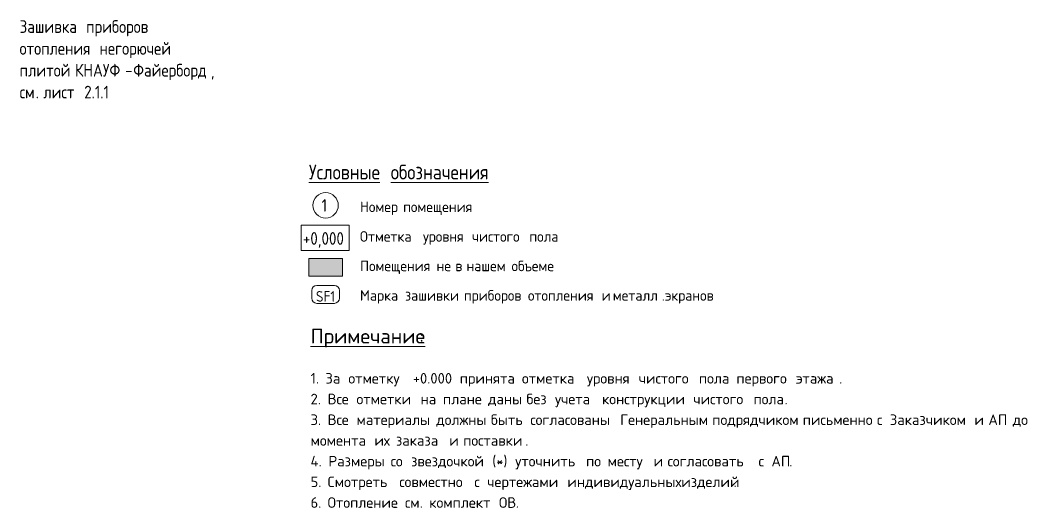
# Model space of a CAD drawing. Header units: millimetres. Extents: x -8624 to 200664, y -8553 to 29000.
# Drawn here: x 176856 to 200664, y 12006 to 23533 of the extents above; entities that cross this region are included whole.
import ezdxf

# ---------------------------------------------------------------- set-up
doc = ezdxf.new("R2010")
doc.units = ezdxf.units.MM
doc.layers.add('A-DETL-3', color=7, linetype='Continuous', lineweight=9)
doc.layers.add('G-ANNO-TEXT', color=7, linetype='Continuous', lineweight=9)
for name, color, linetype, lineweight, true_color in [('A-DETL-GENF-7', 7, 'Continuous', 9, 0xf5f5f5), ('G-ANNO-TEXT-1', 7, 'Continuous', 9, 0x3c3c3c), ('G-ANNO-TEXT-2', 7, 'Continuous', 9, 0x008000)]:
    doc.layers.add(name, color=color, linetype=linetype, lineweight=lineweight, true_color=true_color)
doc.styles.add('GOST Common_1', font='GOST_Common.ttf', dxfattribs={"width": 0.9, "height": 300})
doc.styles.add('GOST Common_3', font='GOST_Common.ttf', dxfattribs={"height": 250})
doc.styles.add('GOST Common_4', font='GOST_Common.ttf', dxfattribs={"width": 0.9, "height": 350})
doc.styles.add('ISOCPEUR', font='isocpeur.ttf', dxfattribs={"width": 0.9, "height": 250})
doc.styles.add('ISOCPEUR_2', font='isocpeur.ttf', dxfattribs={"height": 250})
doc.styles.add('ISOCPEUR_3', font='isocpeur.ttf', dxfattribs={"height": 350})

msp = doc.modelspace()

# ---------------------------------------------------------------- hatches: boundary and pattern name
at = {"layer": 'A-DETL-GENF-7'}
msp.add_hatch(color=256, dxfattribs=at).paths.add_polyline_path([(184469.8, 17479.4), (184469.8, 17901), (183677.3, 17901), (183677.3, 17479.4)])

# ---------------------------------------------------------------- linework, layer by layer
at = {"layer": 'A-DETL-3'}
for p, q in [((184469.8, 17901), (183677.3, 17901)), ((183677.3, 17901), (183677.3, 17479.4)), ((184469.8, 17479.4), (184469.8, 17901)), ((183677.3, 17479.4), (184469.8, 17479.4)), ((183867.3, 17261.4), (184279.8, 17261.4)), ((183747.3, 16959.7), (183747.3, 17141.4)), ((184399.8, 17141.4), (184399.8, 16959.7)), ((184279.8, 16839.7), (183867.3, 16839.7))]:
    msp.add_line(p, q, dxfattribs=at)
msp.add_circle((184073.5, 19156.2), 300, dxfattribs=at)
for centre, start, end in [((183867.3, 17141.4), 90, 180), ((184279.8, 17141.4), 0, 90), ((183867.3, 16959.7), 180, 270), ((184279.8, 16959.7), 270, 0)]:
    msp.add_arc(centre, 120, start, end, dxfattribs=at)
at = {"layer": 'G-ANNO-TEXT-1', "flags": 128}
msp.add_lwpolyline([(183496.8, 18686.7), (184630.7, 18686.7), (184630.7, 18090.7), (183496.8, 18090.7)], close=True, dxfattribs=at)

# ---------------------------------------------------------------- texts
at = {"layer": 'G-ANNO-TEXT', "attachment_point": 1}
for s, insert, char_height, width, style in [('Зашивка', (176843.2, 23531.2), 300, 1789.367, 'GOST Common_1'), ('\\fGOST Common|b0|i0|c204|p34|;\\W.9; ', (178319.6, 23531.2), 300, 115.443, 'GOST Common_1'), ('приборов', (178414.8, 23531.2), 300, 1847.088, 'GOST Common_1'), ('\\fGOST Common|b0|i0|c204|p34|;\\W.9; ', (179938.8, 23531.2), 300, 115.443, 'GOST Common_1'), ('отопления', (176843.2, 23015.2), 300, 2171.771, 'GOST Common_1'), ('\\fGOST Common|b0|i0|c204|p34|;\\W.9; ', (178635.1, 23015.2), 300, 115.443, 'GOST Common_1'), ('негорючей', (178730.3, 23015.2), 300, 2135.695, 'GOST Common_1'), ('\\fGOST Common|b0|i0|c204|p34|;\\W.9; ', (180492.4, 23015.2), 300, 115.443, 'GOST Common_1'), ('плитой', (176843.2, 22499.3), 300, 1471.898, 'GOST Common_1'), ('\\fGOST Common|b0|i0|c204|p34|;\\W.9; ', (178057.6, 22499.3), 300, 115.443, 'GOST Common_1'), ('КНАУФ', (178152.9, 22499.3), 300, 1435.822, 'GOST Common_1'), ('Файерборд', (179528, 22499.3), 300, 2222.278, 'GOST Common_1'), ('\\fGOST Common|b0|i0|c204|p34|;\\W.9;-', (179337.5, 22499.3), 300, 230.886, 'GOST Common_1'), (', ', (181361.6, 22499.3), 300, 230.886, 'GOST Common_1'), (' 2.1.1', (178206.4, 21983.4), 300, 894.683, 'GOST Common_1'), ('см', (176843.2, 21983.4), 300, 461.772, 'GOST Common_1'), ('. ', (177224.2, 21983.4), 300, 216.456, 'GOST Common_1'), ('лист', (177402.8, 21983.4), 300, 974.05, 'GOST Common_1'), ('\\LУсловные', (183679.2, 20117.7), 350, 2215.063, 'GOST Common_4'), ('\\L\\fGOST Common|b0|i0|c204|p34|;\\W.9;\\L ', (185506.8, 20117.7), 350, 129.873, 'GOST Common_4'), ('\\Lобозначения', (185614, 20117.7), 350, 3015.948, 'GOST Common_4'), ('\\fGOST Common|b0|i0|c204|p34|;\\W.9;1', (183979.2, 19303.4), 300, 173.165, 'GOST Common_1'), ('\\LПримечание', (183717.9, 16240.6), 350, 3110.548, 'ISOCPEUR_3'), ('\\L\\fISOCPEUR|b0|i0|c204|p34|;\\L:', (186284.4, 16240.6), 350, 128.27, 'ISOCPEUR_3'), ('1. ', (183717.9, 15192.7), 250, 424.894, 'ISOCPEUR_2'), ('За', (184068.5, 15192.7), 250, 472.996, 'ISOCPEUR_2'), ('\\fISOCPEUR|b0|i0|c204|p34|; ', (184458.7, 15192.7), 250, 184.388, 'ISOCPEUR_2'), ('отметку', (184610.9, 15192.7), 250, 1651.476, 'ISOCPEUR_2'), (' +0.000 ', (185973.5, 15192.7), 250, 1539.24, 'ISOCPEUR_2'), ('принята', (187243.5, 15192.7), 250, 1595.358, 'ISOCPEUR_2'), ('\\fISOCPEUR|b0|i0|c204|p34|; ', (188559.8, 15192.7), 250, 184.388, 'ISOCPEUR_2'), ('отметка', (188711.9, 15192.7), 250, 1675.527, 'ISOCPEUR_2'), ('\\fISOCPEUR|b0|i0|c204|p34|; ', (190094.4, 15192.7), 250, 184.388, 'ISOCPEUR_2'), ('уровня', (190246.5, 15192.7), 250, 1298.734, 'ISOCPEUR_2'), ('\\fISOCPEUR|b0|i0|c204|p34|; ', (191318.1, 15192.7), 250, 184.388, 'ISOCPEUR_2'), ('чистого', (191470.2, 15192.7), 250, 1539.24, 'ISOCPEUR_2'), ('\\fISOCPEUR|b0|i0|c204|p34|; ', (192740.2, 15192.7), 250, 184.388, 'ISOCPEUR_2'), ('пола', (192892.3, 15192.7), 250, 889.873, 'ISOCPEUR_2'), ('\\fISOCPEUR|b0|i0|c204|p34|; ', (193626.6, 15192.7), 250, 184.388, 'ISOCPEUR_2'), ('первого', (193778.7, 15192.7), 250, 1515.189, 'ISOCPEUR_2'), ('\\fISOCPEUR|b0|i0|c204|p34|; ', (195028.8, 15192.7), 250, 184.388, 'ISOCPEUR_2'), ('этажа', (195181, 15192.7), 250, 1242.616, 'ISOCPEUR_2'), ('\\fISOCPEUR|b0|i0|c204|p34|;.', (196206.2, 15192.7), 250, 88.186, 'ISOCPEUR_2'), ('2. ', (183717.9, 14703.2), 250, 489.029, 'ISOCPEUR_2'), ('Все', (184121.4, 14703.2), 250, 641.35, 'ISOCPEUR_2'), ('\\fISOCPEUR|b0|i0|c204|p34|; ', (184650.6, 14703.2), 250, 184.388, 'ISOCPEUR_2'), ('отметки', (184802.7, 14703.2), 250, 1651.476, 'ISOCPEUR_2'), ('\\fISOCPEUR|b0|i0|c204|p34|; ', (186165.3, 14703.2), 250, 184.388, 'ISOCPEUR_2'), ('на', (186317.4, 14703.2), 250, 456.962, 'ISOCPEUR_2'), ('\\fISOCPEUR|b0|i0|c204|p34|; ', (186694.5, 14703.2), 250, 184.388, 'ISOCPEUR_2'), ('плане', (186846.6, 14703.2), 250, 1106.329, 'ISOCPEUR_2'), ('\\fISOCPEUR|b0|i0|c204|p34|; ', (187759.4, 14703.2), 250, 184.388, 'ISOCPEUR_2'), ('даны', (187911.6, 14703.2), 250, 913.924, 'ISOCPEUR_2'), ('\\fISOCPEUR|b0|i0|c204|p34|; ', (188665.6, 14703.2), 250, 184.388, 'ISOCPEUR_2'), ('без', (188817.8, 14703.2), 250, 633.333, 'ISOCPEUR_2'), ('\\fISOCPEUR|b0|i0|c204|p34|; ', (189340.3, 14703.2), 250, 184.388, 'ISOCPEUR_2'), ('учета', (189492.4, 14703.2), 250, 1162.447, 'ISOCPEUR_2'), ('\\fISOCPEUR|b0|i0|c204|p34|; ', (190451.6, 14703.2), 250, 184.388, 'ISOCPEUR_2'), ('конструкции', (190603.7, 14703.2), 250, 2429.113, 'ISOCPEUR_2'), ('\\fISOCPEUR|b0|i0|c204|p34|; ', (192607.9, 14703.2), 250, 184.388, 'ISOCPEUR_2'), ('чистого', (192760, 14703.2), 250, 1539.24, 'ISOCPEUR_2'), ('\\fISOCPEUR|b0|i0|c204|p34|; ', (194030, 14703.2), 250, 184.388, 'ISOCPEUR_2'), ('пола', (194182.2, 14703.2), 250, 889.873, 'ISOCPEUR_2'), ('\\fISOCPEUR|b0|i0|c204|p34|;.', (194916.4, 14703.2), 250, 88.186, 'ISOCPEUR_2'), ('3. ', (183717.9, 14213.7), 250, 489.029, 'ISOCPEUR_2'), ('Все', (184121.4, 14213.7), 250, 641.35, 'ISOCPEUR_2'), ('\\fISOCPEUR|b0|i0|c204|p34|; ', (184650.6, 14213.7), 250, 184.388, 'ISOCPEUR_2'), ('материалы', (184802.7, 14213.7), 250, 2100.421, 'ISOCPEUR_2'), ('\\fISOCPEUR|b0|i0|c204|p34|; ', (186535.7, 14213.7), 250, 184.388, 'ISOCPEUR_2'), ('должны', (186687.9, 14213.7), 250, 1378.902, 'ISOCPEUR_2'), ('\\fISOCPEUR|b0|i0|c204|p34|; ', (187825.6, 14213.7), 250, 184.388, 'ISOCPEUR_2'), ('быть', (187977.7, 14213.7), 250, 945.991, 'ISOCPEUR_2'), ('\\fISOCPEUR|b0|i0|c204|p34|; ', (188758.2, 14213.7), 250, 184.388, 'ISOCPEUR_2'), ('согласованы', (188910.4, 14213.7), 250, 2389.029, 'ISOCPEUR_2'), ('\\fISOCPEUR|b0|i0|c204|p34|; ', (190881.5, 14213.7), 250, 184.388, 'ISOCPEUR_2'), ('Генеральным', (191033.6, 14213.7), 250, 2453.164, 'ISOCPEUR_2'), ('\\fISOCPEUR|b0|i0|c204|p34|; ', (193057.7, 14213.7), 250, 184.388, 'ISOCPEUR_2'), ('подрядчиком', (193209.8, 14213.7), 250, 2405.062, 'ISOCPEUR_2'), ('\\fISOCPEUR|b0|i0|c204|p34|; ', (195194.2, 14213.7), 250, 184.388, 'ISOCPEUR_2'), ('письменно', (195346.3, 14213.7), 250, 1940.084, 'ISOCPEUR_2'), ('\\fISOCPEUR|b0|i0|c204|p34|; ', (196947.1, 14213.7), 250, 184.388, 'ISOCPEUR_2'), ('\\fISOCPEUR|b0|i0|c204|p34|;с', (197099.2, 14213.7), 250, 184.388, 'ISOCPEUR_2'), ('\\fISOCPEUR|b0|i0|c204|p34|; ', (197251.3, 14213.7), 250, 184.388, 'ISOCPEUR_2'), ('Заказчиком', (197403.5, 14213.7), 250, 2236.708, 'ISOCPEUR_2'), ('\\fISOCPEUR|b0|i0|c204|p34|; ', (199249, 14213.7), 250, 184.388, 'ISOCPEUR_2'), ('\\fISOCPEUR|b0|i0|c204|p34|;и', (199401.1, 14213.7), 250, 216.456, 'ISOCPEUR_2'), ('\\fISOCPEUR|b0|i0|c204|p34|; ', (199579.7, 14213.7), 250, 184.388, 'ISOCPEUR_2'), ('АП', (199731.8, 14213.7), 250, 513.08, 'ISOCPEUR_2'), ('\\fISOCPEUR|b0|i0|c204|p34|; ', (200155.2, 14213.7), 250, 184.388, 'ISOCPEUR_2'), ('до', (200307.3, 14213.7), 250, 432.911, 'ISOCPEUR_2'), ('\\fISOCPEUR|b0|i0|c204|p34|; ', (200664.5, 14213.7), 250, 184.388, 'ISOCPEUR_2'), ('момента', (183717.9, 13724.3), 250, 1643.459, 'ISOCPEUR_2'), ('\\fISOCPEUR|b0|i0|c204|p34|; ', (185073.9, 13724.3), 250, 184.388, 'ISOCPEUR_2'), ('их', (185226, 13724.3), 250, 432.911, 'ISOCPEUR_2'), ('\\fISOCPEUR|b0|i0|c204|p34|; ', (185583.2, 13724.3), 250, 184.388, 'ISOCPEUR_2'), ('заказа', (185735.4, 13724.3), 250, 1338.818, 'ISOCPEUR_2'), ('\\fISOCPEUR|b0|i0|c204|p34|; ', (186840, 13724.3), 250, 184.388, 'ISOCPEUR_2'), ('\\fISOCPEUR|b0|i0|c204|p34|;и', (186992.1, 13724.3), 250, 216.456, 'ISOCPEUR_2'), ('\\fISOCPEUR|b0|i0|c204|p34|; ', (187170.7, 13724.3), 250, 184.388, 'ISOCPEUR_2'), ('поставки', (187322.9, 13724.3), 250, 1779.746, 'ISOCPEUR_2'), ('\\fISOCPEUR|b0|i0|c204|p34|;.', (188791.3, 13724.3), 250, 88.186, 'ISOCPEUR_2'), ('4. ', (183717.9, 13234.8), 250, 513.08, 'ISOCPEUR_2'), ('Размеры', (184141.2, 13234.8), 250, 1595.358, 'ISOCPEUR_2'), ('\\fISOCPEUR|b0|i0|c204|p34|; ', (185457.5, 13234.8), 250, 184.388, 'ISOCPEUR_2'), ('со', (185609.7, 13234.8), 250, 400.844, 'ISOCPEUR_2'), ('\\fISOCPEUR|b0|i0|c204|p34|; ', (185940.4, 13234.8), 250, 184.388, 'ISOCPEUR_2'), ('звездочкой', (186092.5, 13234.8), 250, 2132.489, 'ISOCPEUR_2'), (' (*) ', (187852, 13234.8), 250, 849.789, 'ISOCPEUR_2'), ('уточнить', (188553.2, 13234.8), 250, 1843.881, 'ISOCPEUR_2'), ('\\fISOCPEUR|b0|i0|c204|p34|; ', (190074.5, 13234.8), 250, 184.388, 'ISOCPEUR_2'), ('по', (190226.7, 13234.8), 250, 432.911, 'ISOCPEUR_2'), ('\\fISOCPEUR|b0|i0|c204|p34|; ', (190583.8, 13234.8), 250, 184.388, 'ISOCPEUR_2'), ('месту', (190736, 13234.8), 250, 1130.379, 'ISOCPEUR_2'), ('\\fISOCPEUR|b0|i0|c204|p34|; ', (191668.6, 13234.8), 250, 184.388, 'ISOCPEUR_2'), ('\\fISOCPEUR|b0|i0|c204|p34|;и', (191820.8, 13234.8), 250, 216.456, 'ISOCPEUR_2'), ('\\fISOCPEUR|b0|i0|c204|p34|; ', (191999.4, 13234.8), 250, 184.388, 'ISOCPEUR_2'), ('согласовать', (192151.5, 13234.8), 250, 2421.096, 'ISOCPEUR_2'), ('\\fISOCPEUR|b0|i0|c204|p34|; ', (194149.1, 13234.8), 250, 184.388, 'ISOCPEUR_2'), ('\\fISOCPEUR|b0|i0|c204|p34|;с', (194301.2, 13234.8), 250, 184.388, 'ISOCPEUR_2'), ('\\fISOCPEUR|b0|i0|c204|p34|; ', (194453.4, 13234.8), 250, 184.388, 'ISOCPEUR_2'), ('АП', (194605.5, 13234.8), 250, 513.08, 'ISOCPEUR_2'), ('\\fISOCPEUR|b0|i0|c204|p34|;.', (195028.8, 13234.8), 250, 88.186, 'ISOCPEUR_2'), ('5. ', (183717.9, 12745.3), 250, 489.029, 'ISOCPEUR_2'), ('Смотреть', (184121.4, 12745.3), 250, 1867.932, 'ISOCPEUR_2'), ('\\fISOCPEUR|b0|i0|c204|p34|; ', (185662.6, 12745.3), 250, 184.388, 'ISOCPEUR_2'), ('совместно', (185814.7, 12745.3), 250, 1964.134, 'ISOCPEUR_2'), ('\\fISOCPEUR|b0|i0|c204|p34|; ', (187435.3, 12745.3), 250, 184.388, 'ISOCPEUR_2'), ('\\fISOCPEUR|b0|i0|c204|p34|;с', (187587.4, 12745.3), 250, 184.388, 'ISOCPEUR_2'), ('\\fISOCPEUR|b0|i0|c204|p34|; ', (187739.6, 12745.3), 250, 184.388, 'ISOCPEUR_2'), ('чертежами', (187891.7, 12745.3), 250, 2108.438, 'ISOCPEUR_2'), ('\\fISOCPEUR|b0|i0|c204|p34|; ', (189631.3, 12745.3), 250, 184.388, 'ISOCPEUR_2'), ('индивидуальных', (189783.5, 12745.3), 250, 3078.48, 'ISOCPEUR_2'), ('\\fISOCPEUR|b0|i0|c204|p34|; ', (192323.5, 12745.3), 250, 184.388, 'ISOCPEUR_2'), ('изделий', (192475.6, 12745.3), 250, 1499.156, 'ISOCPEUR_2'), ('\\fISOCPEUR|b0|i0|c204|p34|;.', (193712.5, 12745.3), 250, 88.186, 'ISOCPEUR_2'), ('6. ', (183717.9, 12255.8), 250, 489.029, 'ISOCPEUR_2'), ('Отопление', (184121.4, 12255.8), 250, 2028.269, 'ISOCPEUR_2'), ('\\fISOCPEUR|b0|i0|c204|p34|; ', (185794.9, 12255.8), 250, 184.388, 'ISOCPEUR_2'), ('см', (185947, 12255.8), 250, 424.894, 'ISOCPEUR_2'), ('комплект', (186522.5, 12255.8), 250, 1811.814, 'ISOCPEUR_2'), ('\\fISOCPEUR|b0|i0|c204|p34|; ', (188017.4, 12255.8), 250, 184.388, 'ISOCPEUR_2'), ('ОВ', (188169.5, 12255.8), 250, 481.013, 'ISOCPEUR_2'), ('. ', (186297.6, 12255.8), 250, 272.574, 'ISOCPEUR_2'), ('\\fISOCPEUR|b0|i0|c204|p34|;.', (188566.4, 12255.8), 250, 88.186, 'ISOCPEUR_2')]:
    msp.add_mtext(s, dxfattribs=dict(at, insert=insert, char_height=char_height, width=width, style=style))
at = {"layer": 'G-ANNO-TEXT-1', "attachment_point": 1}
for s, insert, char_height, width, style in [('Номер', (184885.5, 19246.1), 250, 1130.379, 'GOST Common_3'), ('\\fGOST Common|b0|i0|c204|p34|; ', (185818.1, 19246.1), 250, 104.219, 'GOST Common_3'), ('помещения', (185904.1, 19246.1), 250, 2060.337, 'GOST Common_3'), ('+0,000', (183536.8, 18523.4), 300, 1269.873, 'GOST Common_1'), ('Отметка', (184885.5, 18546.1), 250, 1699.578, 'GOST Common_3'), ('\\fGOST Common|b0|i0|c204|p34|; ', (186287.8, 18546.1), 250, 104.219, 'GOST Common_3'), ('уровня', (186373.8, 18546.1), 250, 1298.734, 'GOST Common_3'), ('\\fGOST Common|b0|i0|c204|p34|; ', (187445.3, 18546.1), 250, 104.219, 'GOST Common_3'), ('чистого', (187531.3, 18546.1), 250, 1539.24, 'GOST Common_3'), ('\\fGOST Common|b0|i0|c204|p34|; ', (188801.3, 18546.1), 250, 104.219, 'GOST Common_3'), ('пола', (188887.3, 18546.1), 250, 889.873, 'GOST Common_3'), ('Помещения', (184887.9, 17849.1), 250, 2084.387, 'GOST Common_3'), ('\\fGOST Common|b0|i0|c204|p34|; ', (186607.7, 17849.1), 250, 104.219, 'GOST Common_3'), ('не', (186693.7, 17849.1), 250, 432.911, 'GOST Common_3'), ('\\fGOST Common|b0|i0|c204|p34|; ', (187050.8, 17849.1), 250, 104.219, 'GOST Common_3'), ('\\fGOST Common|b0|i0|c204|p34|;в', (187136.8, 17849.1), 250, 216.456, 'GOST Common_3'), ('\\fGOST Common|b0|i0|c204|p34|; ', (187315.4, 17849.1), 250, 104.219, 'GOST Common_3'), ('нашем', (187401.4, 17849.1), 250, 1186.497, 'GOST Common_3'), ('\\fGOST Common|b0|i0|c204|p34|; ', (188380.4, 17849.1), 250, 104.219, 'GOST Common_3'), ('объеме', (188466.4, 17849.1), 250, 1362.869, 'GOST Common_3'), ('Марка', (184885.5, 17151.9), 250, 1186.497, 'GOST Common_3'), ('\\fGOST Common|b0|i0|c204|p34|; ', (185864.4, 17151.9), 250, 104.219, 'GOST Common_3'), ('\\fGOST Common|b0|i0|c204|p34|; ', (187253.5, 17151.9), 250, 104.219, 'GOST Common_3'), ('приборов', (187339.5, 17151.9), 250, 1731.645, 'GOST Common_3'), ('\\fGOST Common|b0|i0|c204|p34|; ', (188768.2, 17151.9), 250, 104.219, 'GOST Common_3'), ('\\fGOST Common|b0|i0|c204|p34|; ', (190507.9, 17151.9), 250, 104.219, 'GOST Common_3'), ('\\fGOST Common|b0|i0|c204|p34|; ', (190772.5, 17151.9), 250, 104.219, 'GOST Common_3'), ('\\fGOST Common|b0|i0|c204|p34|; ', (193358.8, 17151.9), 250, 104.219, 'GOST Common_3'), ('зашивки', (185950.4, 17151.9), 250, 1579.324, 'GOST Common_3'), ('отопления', (188854.2, 17151.9), 250, 2004.219, 'GOST Common_3'), ('\\fGOST Common|b0|i0|c204|p34|;и', (190593.9, 17151.9), 250, 216.456, 'GOST Common_3'), ('металл', (190858.5, 17151.9), 250, 1402.953, 'GOST Common_3'), ('\\fGOST Common|b0|i0|c204|p34|;.', (192016, 17151.9), 250, 88.186, 'GOST Common_3'), ('экранов', (192088.8, 17151.9), 250, 1539.24, 'GOST Common_3')]:
    msp.add_mtext(s, dxfattribs=dict(at, insert=insert, char_height=char_height, width=width, style=style))
at = {"layer": 'G-ANNO-TEXT-2', "insert": (183845.7, 17129.2), "char_height": 250, "width": 548.354, "attachment_point": 1, "style": 'ISOCPEUR'}
msp.add_mtext('SF1', dxfattribs=at)

doc.saveas('drawing.dxf')
